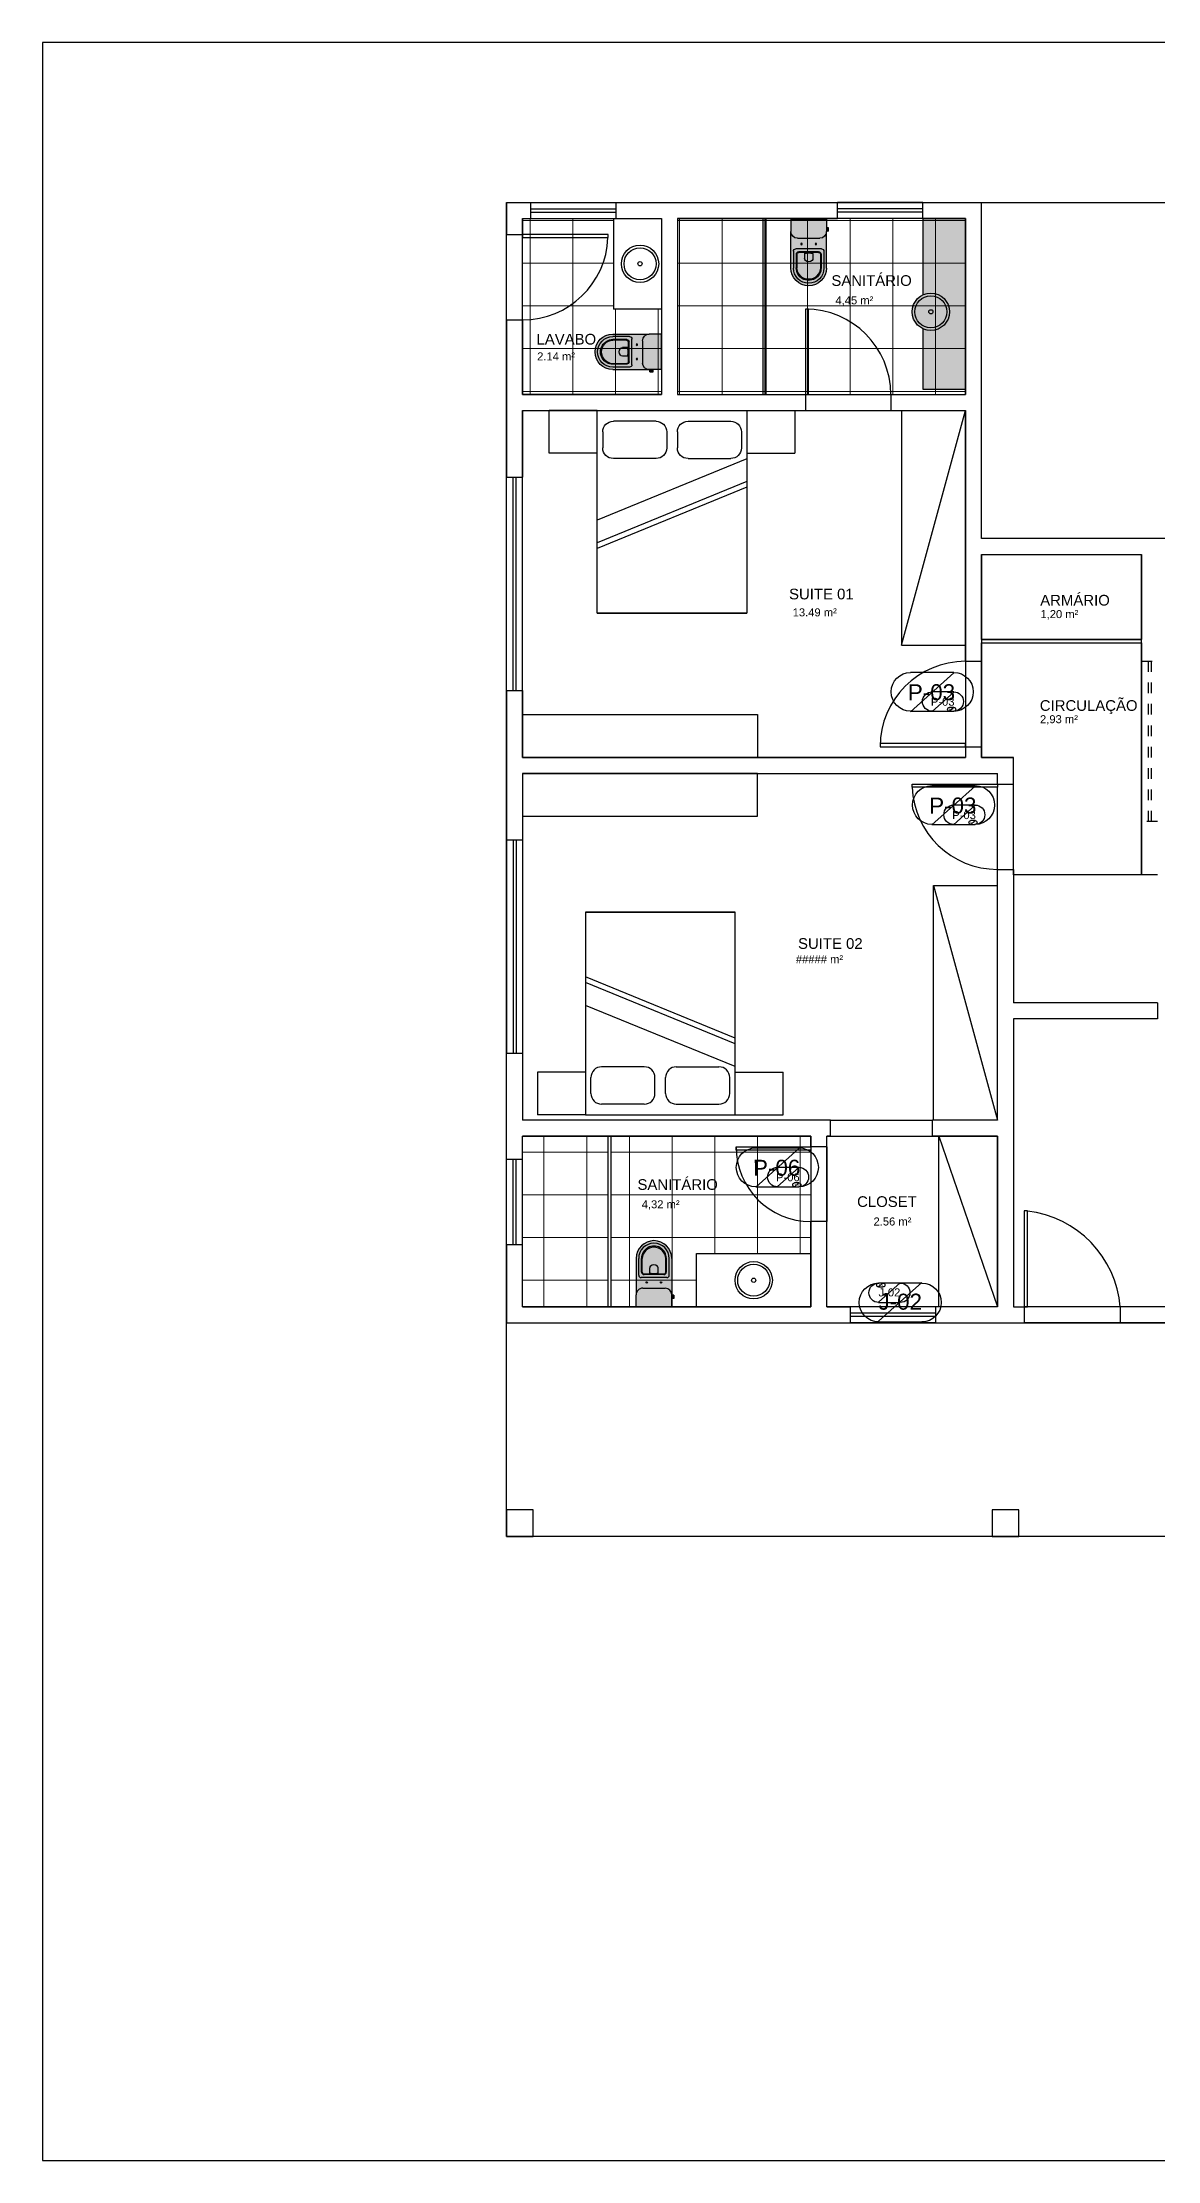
# Model space of a CAD drawing. Header units: metres. Extents: x 0 to 20, y 0 to 19.8.
# Drawn here: x 0 to 10.45, y 0 to 19.85 of the extents above; entities that cross this region are included whole.
import ezdxf
from ezdxf.enums import TextEntityAlignment as Align

# ---------------------------------------------------------------- set-up
doc = ezdxf.new("R2010")
doc.units = ezdxf.units.M
doc.header["$LTSCALE"] = 0.00025
doc.linetypes.add('DASHDOT2', pattern=[12.7, 6.35, -3.175, 0, -3.175])
doc.layers.add('ARQ_0', color=30, linetype='Continuous', true_color=0xff7400, plot=False)
doc.layers.add('ARQ_0_AREAS', color=194, linetype='Continuous', true_color=0x5a1694, plot=False)
for name, color, linetype in [('ARQ_ALV CT', 7, 'Continuous'), ('ARQ_ALV VS', 2, 'Continuous'), ('ARQ_ESQ CT', 3, 'Continuous'), ('ARQ_MOB 01', 110, 'Continuous'), ('ARQ_PISO 01', 1, 'Continuous'), ('ARQ_PROJ SUP', 51, 'DASHDOT2'), ('ARQ_SAN 01', 110, 'Continuous'), ('ARQ_SAN 02', 40, 'Continuous'), ('ARQ_TXT 01', 1, 'Continuous'), ('ARQ_TXT 02', 2, 'Continuous'), ('ARQ_TXT ESQ', 2, 'Continuous'), ('ARQ_TXT ESQ @ 0.05', 2, 'Continuous'), ('ARQ_TXT ESQ @ 10', 2, 'Continuous'), ('ARQ_TXT ESQ @ 100', 2, 'Continuous'), ('ARQ_TXT ESQ @ 50', 2, 'Continuous'), ('ARQ_VISTA 02', 2, 'Continuous'), ('LOUÇA', 2, 'Continuous')]:
    doc.layers.add(name, color=color, linetype=linetype)
doc.layers.add('ARQ_CINZA 03', color=99, linetype='Continuous', lineweight=9)
doc.layers.add('ARQ_COTA_AZUL', color=5, linetype='Continuous', lineweight=20, true_color=0x0000ff)
doc.styles.add('Arial', font='arial.ttf')
doc.styles.add('IBTH ANNOT .15', font='arial.ttf', dxfattribs={"height": 0.0015})
doc.styles.add('IBTH ANNOT .2', font='arial.ttf', dxfattribs={"height": 0.002})

# ---------------------------------------------------------------- blocks, each defined once
blk = doc.blocks.new('VASO_BELL')
at = {"true_color": 0xffffff}
h = blk.add_hatch(color=7, dxfattribs=at)
h.dxf.hatch_style = 1
edge = h.paths.add_edge_path()
edge.add_line((0, 0), (0.37, 0))
edge.add_line((0.37, 0), (0.37, -0.126))
edge.add_line((0.37, -0.126), (0.37, -0.505))
edge.add_arc((0.185, -0.505), 0.185, -180, 0, ccw=False)
edge.add_line((0, -0.505), (0, -0.126))
edge.add_line((0, -0.126), (0, 0))
h = blk.add_hatch(color=7, dxfattribs=at)
h.dxf.hatch_style = 1
h.paths.add_polyline_path([(-0.007, -0.086), (-0.022, -0.086), (-0.022, -0.121), (-0.007, -0.121)])
h = blk.add_hatch(color=7, dxfattribs=at)
h.dxf.hatch_style = 1
h.paths.add_polyline_path([(0, -0.089), (-0.007, -0.089), (-0.007, -0.117), (0, -0.117)])
at = {"layer": 'ARQ_SAN 01'}
for p, q in [((0.056, -0.361), (0.056, -0.505)), ((0.062, -0.361), (0.062, -0.505)), ((0.082, -0.336), (0.288, -0.336)), ((0.082, -0.342), (0.288, -0.342)), ((0.141, -0.353), (0.141, -0.406)), ((0.229, -0.353), (0.229, -0.406)), ((0.308, -0.361), (0.308, -0.505)), ((0.314, -0.361), (0.314, -0.505))]:
    blk.add_line(p, q, dxfattribs=at)
for centre in [(0.11, -0.255), (0.26, -0.255)]:
    blk.add_circle(centre, 0.0075, dxfattribs=at)
for centre, radius, start, end in [((0.082, -0.361), 0.025, 90, 180), ((0.082, -0.361), 0.019, 90, 180), ((0.191, -0.592), 0.244, 91.4264, 101.8331), ((0.168, -0.406), 0.027, 180, 229.1678), ((0.185, -0.386), 0.053, 229.1678, 310.8322), ((0.179, -0.592), 0.244, 78.1669, 88.5736), ((0.202, -0.406), 0.027, 310.8322, 0), ((0.288, -0.361), 0.025, 0, 90), ((0.288, -0.361), 0.019, 0, 90), ((0.185, -0.505), 0.129, 179.7773, 0.2227), ((0.185, -0.499), 0.123, 182.6006, 357.3994)]:
    blk.add_arc(centre, radius, start, end, dxfattribs=at)
at = {"layer": 'ARQ_SAN 02'}
for p, q in [((0, 0), (0, -0.126)), ((0, 0), (0.37, 0)), ((0.37, 0), (0.37, -0.126)), ((-0.022, -0.086), (-0.007, -0.086)), ((-0.022, -0.121), (-0.022, -0.086)), ((-0.022, -0.121), (-0.007, -0.121)), ((-0.007, -0.121), (-0.007, -0.086)), ((0, -0.089), (-0.007, -0.089)), ((0, -0.117), (-0.007, -0.117)), ((0, -0.505), (0, -0.126)), ((0.301, -0.195), (0.069, -0.195)), ((0.37, -0.505), (0.37, -0.126)), ((0.026, -0.331), (0.026, -0.505)), ((0.051, -0.306), (0.319, -0.306)), ((0.344, -0.331), (0.344, -0.505))]:
    blk.add_line(p, q, dxfattribs=at)
for centre, radius, start, end in [((0.069, -0.126), 0.069, 180, 270), ((0.301, -0.126), 0.069, 270, 0), ((0.051, -0.331), 0.025, 90, 180), ((0.319, -0.331), 0.025, 0, 90), ((0.185, -0.505), 0.185, 180, 0), ((0.185, -0.505), 0.159, 180, 0)]:
    blk.add_arc(centre, radius, start, end, dxfattribs=at)
blk = doc.blocks.new('PIA SANIT')
at = {"true_color": 0xffffff}
h = blk.add_hatch(color=7, dxfattribs=at)
h.dxf.hatch_style = 1
edge = h.paths.add_edge_path()
edge.add_line((1.6, 0), (0, 0))
edge.add_line((0, 0), (0, -0.4))
edge.add_line((0, -0.4), (0.717, -0.4))
edge.add_arc((0.875, -0.325), 0.175, 205.3769, 334.6231)
edge.add_line((1.033, -0.4), (1.6, -0.4))
edge.add_line((1.6, -0.4), (1.6, 0))
at = {"layer": 'ARQ_SAN 02'}
for p, q in [((1.6, -0.4), (1.6, 0)), ((0, -0.4), (0.717, -0.4)), ((1.033, -0.4), (1.6, -0.4))]:
    blk.add_line(p, q, dxfattribs=at)
for radius in [0.175, 0.15, 0.02]:
    blk.add_circle((0.875, -0.325), radius, dxfattribs=at)
blk = doc.blocks.new('*U12')
at = {"ltscale": 2}
for p, q in [((0, 0.00363), (0.00405, 0.00363)), ((0.00405, 0), (0, 0))]:
    blk.add_line(p, q, dxfattribs=at)
for centre, start, end in [((0, 0.00182), 90, 270), ((0.00405, 0.00182), 270, 90)]:
    blk.add_arc(centre, 0.00182, start, end, dxfattribs=at)
at = {"layer": 'ARQ_0'}
blk.add_line((0, 0.00359), (0.00405, -0.00004), dxfattribs=at)
at = {"ltscale": 2, "style": 'Arial'}
blk.add_attdef('COD_ESQ', text='', height=0.0015, rotation=359.8585, dxfattribs=at).set_placement((0.00203, 0.00178), align=Align.MIDDLE_CENTER)
blk = doc.blocks.new('*U73')
at = {"layer": 'ARQ_TXT ESQ @ 0.05', "ltscale": 2}
ref = blk.add_blockref('*U12', (8.54, 13.582), dxfattribs=dict(at, xscale=-0.05, yscale=0.05, zscale=0.05))
ref.add_attrib('COD_ESQ', 'P-03', dxfattribs={"layer": '0', "ltscale": 2, "height": 0.000075, "rotation": 0.1415, "style": 'Arial'}).set_placement((8.54, 13.582), align=Align.MIDDLE_CENTER)
at = {"layer": 'ARQ_TXT ESQ @ 10', "ltscale": 2}
ref = blk.add_blockref('*U12', (8.54, 13.582), dxfattribs=dict(at, xscale=-10, yscale=10, zscale=10))
ref.add_attrib('COD_ESQ', 'P-03', dxfattribs={"layer": '0', "ltscale": 2, "height": 0.015, "rotation": 0.1415, "style": 'Arial'}).set_placement((8.519, 13.6), align=Align.MIDDLE_CENTER)
at = {"layer": 'ARQ_TXT ESQ @ 100', "ltscale": 2}
ref = blk.add_blockref('*U12', (8.54, 13.582), dxfattribs=dict(at, xscale=-100, yscale=100, zscale=100))
ref.add_attrib('COD_ESQ', 'P-03', dxfattribs={"layer": '0', "ltscale": 2, "height": 0.15, "rotation": 0.1415, "style": 'Arial'}).set_placement((8.331, 13.76), align=Align.MIDDLE_CENTER)
at = {"layer": 'ARQ_TXT ESQ @ 50', "ltscale": 2}
ref = blk.add_blockref('*U12', (8.54, 13.582), dxfattribs=dict(at, xscale=-50, yscale=50, zscale=50))
ref.add_attrib('COD_ESQ', 'P-03', dxfattribs={"layer": '0', "ltscale": 2, "height": 0.075, "rotation": 0.1415, "style": 'Arial'}).set_placement((8.436, 13.671), align=Align.MIDDLE_CENTER)
blk = doc.blocks.new('*U74')
at = {"layer": 'ARQ_TXT ESQ @ 0.05', "ltscale": 2}
ref = blk.add_blockref('*U12', (8.74, 12.521), dxfattribs=dict(at, xscale=-0.05, yscale=0.05, zscale=0.05))
ref.add_attrib('COD_ESQ', 'P-03', dxfattribs={"layer": '0', "ltscale": 2, "height": 0.000075, "rotation": 0.1415, "style": 'Arial'}).set_placement((8.74, 12.521), align=Align.MIDDLE_CENTER)
at = {"layer": 'ARQ_TXT ESQ @ 10', "ltscale": 2}
ref = blk.add_blockref('*U12', (8.74, 12.521), dxfattribs=dict(at, xscale=-10, yscale=10, zscale=10))
ref.add_attrib('COD_ESQ', 'P-03', dxfattribs={"layer": '0', "ltscale": 2, "height": 0.015, "rotation": 0.1415, "style": 'Arial'}).set_placement((8.719, 12.538), align=Align.MIDDLE_CENTER)
at = {"layer": 'ARQ_TXT ESQ @ 100', "ltscale": 2}
ref = blk.add_blockref('*U12', (8.74, 12.521), dxfattribs=dict(at, xscale=-100, yscale=100, zscale=100))
ref.add_attrib('COD_ESQ', 'P-03', dxfattribs={"layer": '0', "ltscale": 2, "height": 0.15, "rotation": 0.1415, "style": 'Arial'}).set_placement((8.531, 12.698), align=Align.MIDDLE_CENTER)
at = {"layer": 'ARQ_TXT ESQ @ 50', "ltscale": 2}
ref = blk.add_blockref('*U12', (8.74, 12.521), dxfattribs=dict(at, xscale=-50, yscale=50, zscale=50))
ref.add_attrib('COD_ESQ', 'P-03', dxfattribs={"layer": '0', "ltscale": 2, "height": 0.075, "rotation": 0.1415, "style": 'Arial'}).set_placement((8.636, 12.609), align=Align.MIDDLE_CENTER)
blk = doc.blocks.new('CAMA 180')
at = {"layer": 'ARQ_MOB 01'}
for p, q in [((0.4, 1.15), (0, 1.15)), ((0, 0.7), (0, 1.15)), ((0.4, 0.7), (0.4, 1.15)), ((1.9, 0.7), (0, 0.7)), ((0, 0.7), (0, -0.7)), ((0.2, 0.65), (0.35, 0.65)), ((0.452, -0.7), (1.026, 0.7)), ((0.665, -0.7), (1.239, 0.7)), ((0.718, -0.7), (1.292, 0.7)), ((1.9, -0.7), (1.9, 0.7)), ((1.9, 0.7), (1.9, -0.7)), ((0.1, 0.15), (0.1, 0.55)), ((0.45, 0.15), (0.45, 0.55)), ((0.2, 0.05), (0.35, 0.05)), ((0.1, -0.15), (0.1, -0.55)), ((0.2, -0.05), (0.35, -0.05)), ((0.45, -0.15), (0.45, -0.55)), ((0, -0.7), (1.9, -0.7)), ((0, -0.7), (0, -1.15)), ((0.2, -0.65), (0.35, -0.65)), ((0.4, -0.7), (0.4, -1.15)), ((0, -1.15), (0.4, -1.15))]:
    blk.add_line(p, q, dxfattribs=at)
for centre, start, end in [((0.2, 0.55), 90, 180), ((0.35, 0.55), 0, 90), ((0.2, 0.15), 180, 270), ((0.35, 0.15), 270, 0), ((0.2, -0.15), 90, 180), ((0.35, -0.15), 0, 90), ((0.2, -0.55), 180, 270), ((0.35, -0.55), 270, 0)]:
    blk.add_arc(centre, 0.1, start, end, dxfattribs=at)
blk = doc.blocks.new('*U76')
at = {"layer": 'ARQ_TXT ESQ @ 0.05', "ltscale": 2}
ref = blk.add_blockref('*U12', (7.836, 8.224), dxfattribs=dict(at, xscale=-0.05, yscale=0.05, zscale=0.05, rotation=180))
ref.add_attrib('COD_ESQ', 'J-02', dxfattribs={"layer": '0', "ltscale": 2, "height": 0.000075, "rotation": 0.1415, "style": 'Arial'}).set_placement((7.836, 8.224), align=Align.MIDDLE_CENTER)
at = {"layer": 'ARQ_TXT ESQ @ 10', "ltscale": 2}
ref = blk.add_blockref('*U12', (7.836, 8.224), dxfattribs=dict(at, xscale=-10, yscale=10, zscale=10, rotation=180))
ref.add_attrib('COD_ESQ', 'J-02', dxfattribs={"layer": '0', "ltscale": 2, "height": 0.015, "rotation": 0.1415, "style": 'Arial'}).set_placement((7.856, 8.207), align=Align.MIDDLE_CENTER)
at = {"layer": 'ARQ_TXT ESQ @ 100', "ltscale": 2}
ref = blk.add_blockref('*U12', (7.836, 8.224), dxfattribs=dict(at, xscale=-100, yscale=100, zscale=100, rotation=180))
ref.add_attrib('COD_ESQ', 'J-02', dxfattribs={"layer": '0', "ltscale": 2, "height": 0.15, "rotation": 0.1415, "style": 'Arial'}).set_placement((8.038, 8.049), align=Align.MIDDLE_CENTER)
at = {"layer": 'ARQ_TXT ESQ @ 50', "ltscale": 2}
ref = blk.add_blockref('*U12', (7.836, 8.224), dxfattribs=dict(at, xscale=-50, yscale=50, zscale=50, rotation=180))
ref.add_attrib('COD_ESQ', 'J-02', dxfattribs={"layer": '0', "ltscale": 2, "height": 0.075, "rotation": 0.1415, "style": 'Arial'}).set_placement((7.937, 8.136), align=Align.MIDDLE_CENTER)
blk = doc.blocks.new('*U77')
at = {"layer": 'ARQ_TXT ESQ @ 0.05', "ltscale": 2}
ref = blk.add_blockref('*U12', (7.089, 9.126), dxfattribs=dict(at, xscale=-0.05, yscale=0.05, zscale=0.05))
ref.add_attrib('COD_ESQ', 'P-06', dxfattribs={"layer": '0', "ltscale": 2, "height": 0.000075, "rotation": 0.1415, "style": 'Arial'}).set_placement((7.089, 9.126), align=Align.MIDDLE_CENTER)
at = {"layer": 'ARQ_TXT ESQ @ 10', "ltscale": 2}
ref = blk.add_blockref('*U12', (7.089, 9.126), dxfattribs=dict(at, xscale=-10, yscale=10, zscale=10))
ref.add_attrib('COD_ESQ', 'P-06', dxfattribs={"layer": '0', "ltscale": 2, "height": 0.015, "rotation": 0.1415, "style": 'Arial'}).set_placement((7.068, 9.144), align=Align.MIDDLE_CENTER)
at = {"layer": 'ARQ_TXT ESQ @ 100', "ltscale": 2}
ref = blk.add_blockref('*U12', (7.089, 9.126), dxfattribs=dict(at, xscale=-100, yscale=100, zscale=100))
ref.add_attrib('COD_ESQ', 'P-06', dxfattribs={"layer": '0', "ltscale": 2, "height": 0.15, "rotation": 0.1415, "style": 'Arial'}).set_placement((6.88, 9.304), align=Align.MIDDLE_CENTER)
at = {"layer": 'ARQ_TXT ESQ @ 50', "ltscale": 2}
ref = blk.add_blockref('*U12', (7.089, 9.126), dxfattribs=dict(at, xscale=-50, yscale=50, zscale=50))
ref.add_attrib('COD_ESQ', 'P-06', dxfattribs={"layer": '0', "ltscale": 2, "height": 0.075, "rotation": 0.1415, "style": 'Arial'}).set_placement((6.985, 9.215), align=Align.MIDDLE_CENTER)

msp = doc.modelspace()

# ---------------------------------------------------------------- hatches: boundary and pattern name
at = {"layer": 'ARQ_CINZA 03'}
h = msp.add_hatch(dxfattribs=at)
h.set_pattern_fill('_USER', color=256, scale=0.4, angle=-180, double=1, pattern_type=0)
h.set_pattern_definition([(180, (140.56977, 435.7796), (-2e-16, -0.4), []), (270, (140.56977, 435.7796), (0.4, -3e-16), [])])
h.paths.add_polyline_path([(5.8, 16.55), (5.8, 17.35), (5.35, 17.35), (5.35, 18.2), (4.5, 18.2), (4.5, 16.55)])
h = msp.add_hatch(dxfattribs=at)
h.set_pattern_fill('_USER', color=256, scale=0.4, angle=-180, double=1, pattern_type=0)
h.set_pattern_definition([(180, (143.16977, 435.7796), (-2e-16, -0.4), []), (270, (143.16977, 435.7796), (0.4, -3e-16), [])])
h.paths.add_polyline_path([(5.95, 16.55), (8.65, 16.55), (8.65, 18.2), (5.95, 18.2)])
h = msp.add_hatch(dxfattribs=at)
h.set_pattern_fill('_USER', color=256, scale=0.4, double=1, pattern_type=0)
h.set_pattern_definition([(0, (4.7, 9.85), (0, 0.4), []), (90, (4.7, 9.85), (-0.4, 0), [])])
h.paths.add_polyline_path([(5.33, 9.6), (5.33, 8), (6.13, 8), (6.13, 8.5), (7.2, 8.5), (7.2, 9.6)])
h.paths.add_polyline_path([(5.3, 8), (5.3, 9.6), (4.5, 9.6), (4.5, 8)])

# ---------------------------------------------------------------- linework, layer by layer
for p, q in [((10.45, 10.85), (9.1, 10.85)), ((10.45, 10.85), (10.45, 10.7)), ((10.45, 10.7), (9.1, 10.7))]:
    msp.add_line(p, q)
at = {"layer": 'ARQ_0_AREAS'}
for points in [[(4.35, 18.35), (17.8, 18.35), (17.8, 5.85), (4.35, 5.85)], [(4.5, 18.2), (5.8, 18.2), (5.8, 16.55), (4.5, 16.55)], [(5.95, 18.2), (5.95, 16.55), (8.65, 16.55), (8.65, 18.2)], [(4.5, 13.15), (4.5, 16.4), (8.65, 16.4), (8.65, 13.15)], [(8.8, 15.05), (10.3, 15.05), (10.299, 14.253), (8.8, 14.253)], [(8.8, 14.223), (10.299, 14.223), (10.3, 12.05), (9.1, 12.05), (9.1, 13.15), (8.8, 13.15)], [(4.5, 9.6), (7.2, 9.6), (7.2, 8), (4.5, 8)], [(7.35, 9.6), (8.95, 9.6), (8.95, 8), (7.35, 8)]]:
    msp.add_lwpolyline(points, close=True, dxfattribs=at)
msp.add_lwpolyline([(17.8, 7.85), (17.8, 5.85), (4.35, 5.85), (4.35, 7.85), (17.8, 7.85)], dxfattribs=at)
at = {"layer": 'ARQ_ALV CT'}
for p, q in [((20, 19.85), (0, 19.85)), ((4.35, 18.35), (4.35, 18.05)), ((4.35, 18.35), (4.575, 18.35)), ((4.575, 18.35), (4.575, 18.2)), ((5.375, 18.35), (7.45, 18.35)), ((5.375, 18.2), (5.375, 18.35)), ((7.45, 18.2), (7.45, 18.35)), ((8.25, 18.2), (8.25, 18.35)), ((8.25, 18.35), (8.8, 18.35)), ((8.8, 15.2), (8.8, 18.35)), ((4.5, 18.2), (4.5, 18.05)), ((4.5, 18.2), (4.575, 18.2)), ((5.375, 18.2), (5.8, 18.2)), ((5.8, 18.2), (5.8, 16.55)), ((5.95, 18.2), (5.95, 16.55)), ((5.95, 18.2), (7.45, 18.2)), ((8.25, 18.2), (8.65, 18.2)), ((8.65, 18.2), (8.65, 16.55)), ((4.35, 18.05), (4.5, 18.05)), ((4.35, 17.25), (4.35, 15.775)), ((4.35, 17.25), (4.5, 17.25)), ((4.5, 17.25), (4.5, 16.55)), ((4.5, 16.55), (5.8, 16.55)), ((5.95, 16.55), (7.15, 16.55)), ((7.15, 16.55), (7.15, 16.4)), ((7.95, 16.55), (7.95, 16.4)), ((7.95, 16.55), (8.65, 16.55)), ((4.5, 16.4), (4.5, 15.775)), ((4.5, 16.4), (7.15, 16.4)), ((7.95, 16.4), (8.65, 16.4)), ((8.65, 14.05), (8.65, 16.4)), ((4.35, 15.775), (4.5, 15.775)), ((13.05, 15.2), (8.8, 15.2)), ((8.8, 15.05), (8.8, 14.05)), ((8.8, 15.05), (10.3, 15.05)), ((10.3, 12.05), (10.3, 15.05)), ((8.65, 14.05), (8.8, 14.05)), ((4.35, 13.775), (4.35, 12.375)), ((4.35, 13.775), (4.5, 13.775)), ((4.5, 13.775), (4.5, 13.15)), ((4.35, 12.375), (4.35, 13.15)), ((4.5, 13.15), (8.65, 13.15)), ((8.65, 13.25), (8.8, 13.25)), ((8.65, 13.25), (8.65, 13.15)), ((8.8, 13.25), (8.8, 13.15)), ((8.8, 13.15), (9.1, 13.15)), ((9.1, 12.9), (9.1, 13.15)), ((4.5, 13), (4.5, 12.375)), ((4.5, 13), (8.95, 13)), ((8.95, 12.9), (8.95, 13)), ((8.95, 12.9), (9.1, 12.9)), ((4.5, 12.375), (4.35, 12.375)), ((8.95, 12.1), (9.1, 12.1)), ((8.95, 9.75), (8.95, 12.1)), ((9.1, 12.1), (9.1, 10.85)), ((10.45, 12.05), (10.3, 12.05)), ((9.1, 10.7), (9.1, 8)), ((4.5, 10.375), (4.35, 10.375)), ((4.35, 9.381), (4.35, 10.375)), ((4.5, 10.375), (4.5, 9.75)), ((7.385, 9.75), (4.5, 9.75)), ((7.385, 9.6), (7.385, 9.75)), ((8.34, 9.6), (8.34, 9.75)), ((8.95, 9.75), (8.34, 9.75)), ((7.2, 9.6), (4.5, 9.6)), ((4.5, 9.381), (4.5, 9.6)), ((7.2, 9.5), (7.2, 9.6)), ((7.35, 9.5), (7.35, 9.6)), ((7.385, 9.6), (7.35, 9.6)), ((8.95, 9.6), (8.34, 9.6)), ((8.95, 8), (8.95, 9.6)), ((4.5, 9.381), (4.35, 9.381)), ((4.5, 9.381), (4.35, 9.381)), ((7.35, 9.5), (7.2, 9.5)), ((7.2, 8), (7.2, 8.8)), ((7.35, 8.8), (7.2, 8.8)), ((7.35, 8), (7.35, 8.8)), ((4.5, 8.581), (4.35, 8.581)), ((4.35, 8.581), (4.35, 7.85)), ((4.5, 8.581), (4.35, 8.581)), ((4.5, 8), (4.5, 8.581)), ((4.5, 8), (7.2, 8)), ((7.35, 8), (7.569, 8)), ((7.569, 8), (7.569, 7.85)), ((7.569, 8), (7.569, 7.85)), ((8.95, 8), (8.369, 8)), ((8.369, 8), (8.369, 7.85)), ((8.369, 8), (8.369, 7.85)), ((9.1, 8), (9.2, 8)), ((9.2, 8), (9.2, 7.85)), ((10.6, 8), (10.1, 8)), ((10.1, 8), (10.1, 7.85)), ((4.35, 7.85), (7.569, 7.85)), ((8.369, 7.85), (9.2, 7.85)), ((10.6, 7.85), (10.1, 7.85))]:
    msp.add_line(p, q, dxfattribs=at)
for points in [[(4.6, 5.85), (4.6, 6.1), (4.35, 6.1), (4.35, 5.85)], [(9.15, 5.85), (9.15, 6.1), (8.9, 6.1), (8.9, 5.85)]]:
    msp.add_lwpolyline(points, close=True, dxfattribs=at)
at = {"layer": 'ARQ_ALV VS'}
for p, q in [((0, 19.85), (0, 0)), ((4.575, 18.35), (5.375, 18.35)), ((4.575, 18.2), (5.375, 18.2)), ((4.35, 13.775), (4.35, 15.775)), ((4.5, 13.775), (4.5, 15.775)), ((4.35, 8.581), (4.35, 9.381)), ((4.35, 8.581), (4.35, 9.381)), ((4.5, 8.581), (4.5, 9.381)), ((4.5, 8.581), (4.5, 9.381)), ((8.369, 8), (7.569, 8)), ((8.369, 8), (7.569, 8)), ((8.369, 7.85), (7.569, 7.85)), ((8.369, 7.85), (7.569, 7.85)), ((0, 0), (20, 0))]:
    msp.add_line(p, q, dxfattribs=at)
at = {"layer": 'ARQ_ESQ CT'}
for p, q in [((4.575, 18.29), (5.375, 18.29)), ((8.25, 18.29), (7.45, 18.29)), ((4.575, 18.26), (5.375, 18.26)), ((6.75, 18.2), (6.75, 16.55)), ((6.78, 18.2), (6.78, 16.55)), ((8.25, 18.26), (7.45, 18.26)), ((4.41, 13.775), (4.41, 15.775)), ((4.44, 13.775), (4.44, 15.775)), ((8.8, 14.253), (10.299, 14.253)), ((8.8, 14.223), (10.299, 14.223)), ((4.41, 12.375), (4.41, 10.375)), ((4.44, 12.375), (4.44, 10.375)), ((5.3, 8), (5.3, 9.6)), ((5.33, 8), (5.33, 9.6)), ((4.41, 8.581), (4.41, 9.381)), ((4.41, 8.581), (4.41, 9.381)), ((4.44, 8.581), (4.44, 9.381)), ((4.44, 8.581), (4.44, 9.381)), ((8.369, 7.94), (7.569, 7.94)), ((8.369, 7.94), (7.569, 7.94)), ((8.369, 7.91), (7.569, 7.91)), ((8.369, 7.91), (7.569, 7.91))]:
    msp.add_line(p, q, dxfattribs=at)
for points in [[(4.5, 18.05), (4.5, 18.02), (5.3, 18.02), (5.3, 18.05)], [(7.15, 16.55), (7.18, 16.55), (7.18, 17.35), (7.15, 17.35)], [(8.65, 13.25), (8.65, 13.28), (7.85, 13.28), (7.85, 13.25)], [(8.95, 12.9), (8.95, 12.87), (8.15, 12.87), (8.15, 12.9)], [(7.2, 9.47), (6.5, 9.47), (6.5, 9.5), (7.2, 9.5)], [(9.2, 8), (9.23, 8), (9.23, 8.9), (9.2, 8.9)]]:
    msp.add_lwpolyline(points, close=True, dxfattribs=at)
at = {"layer": 'ARQ_MOB 01', "linetype": 'Continuous'}
for p, q in [((8.05, 16.4), (8.05, 14.2)), ((8.05, 14.2), (8.65, 16.4)), ((8.05, 14.2), (8.65, 14.2)), ((8.35, 11.95), (8.95, 11.95)), ((8.35, 9.75), (8.35, 11.95)), ((8.35, 11.95), (8.95, 9.75)), ((8.4, 8), (8.4, 9.6)), ((8.4, 9.6), (8.95, 8))]:
    msp.add_line(p, q, dxfattribs=at)
at = {"layer": 'ARQ_MOB 01'}
for points in [[(6.7, 13.55), (6.7, 13.15), (4.5, 13.15), (4.5, 13.55)], [(6.7, 12.6), (6.7, 13), (4.5, 13), (4.5, 12.6)]]:
    msp.add_lwpolyline(points, close=True, dxfattribs=at)
at = {"layer": 'ARQ_PISO 01'}
for p, q in [((4.35, 17.25), (4.35, 18.05)), ((4.5, 17.25), (4.5, 18.05)), ((7.15, 16.55), (7.95, 16.55)), ((7.15, 16.4), (7.95, 16.4)), ((8.65, 14.05), (8.65, 13.28)), ((8.8, 14.05), (8.8, 13.25)), ((8.95, 12.1), (8.95, 12.87)), ((9.1, 12.1), (9.1, 12.9)), ((9.1, 12.1), (9.1, 12.9)), ((7.385, 9.75), (8.34, 9.75)), ((7.385, 9.6), (8.34, 9.6)), ((7.2, 9.5), (7.2, 8.8)), ((7.35, 9.5), (7.35, 8.8)), ((10.1, 8), (9.2, 8)), ((4.35, 6), (4.35, 7.85)), ((10.1, 7.85), (9.2, 7.85)), ((17.725, 5.85), (4.425, 5.85))]:
    msp.add_line(p, q, dxfattribs=at)
for centre, radius, start, end in [((4.5, 18.05), 0.8, 270, 357.8524), ((7.15, 16.55), 0.8, 360, 90), ((8.65, 13.25), 0.8, 90, 180), ((8.95, 12.9), 0.8, 182.1476, 270), ((7.2, 9.5), 0.7, 180, 270), ((9.117, 7.919), 0.986, 4.6824, 83.4127)]:
    msp.add_arc(centre, radius, start, end, dxfattribs=at)
at = {"layer": 'ARQ_PROJ SUP'}
for p, q in [((10.3, 14.05), (10.45, 14.05)), ((10.36, 14.05), (10.36, 12.55)), ((10.39, 14.05), (10.39, 12.55)), ((10.45, 12.55), (10.3, 12.55))]:
    msp.add_line(p, q, dxfattribs=at)
at = {"layer": 'ARQ_SAN 02'}
for p, q in [((5.35, 18.2), (5.35, 17.35)), ((5.8, 17.35), (5.35, 17.35)), ((6.13, 8), (6.13, 8.5)), ((6.13, 8.5), (7.2, 8.5))]:
    msp.add_line(p, q, dxfattribs=at)
for centre, radius in [((5.6, 17.775), 0.175), ((5.6, 17.775), 0.15), ((5.6, 17.775), 0.02), ((6.665, 8.25), 0.175), ((6.665, 8.25), 0.15), ((6.665, 8.25), 0.02)]:
    msp.add_circle(centre, radius, dxfattribs=at)
at = {"layer": 'ARQ_VISTA 02'}
for p, q in [((8.25, 18.35), (7.45, 18.35)), ((8.25, 18.2), (7.45, 18.2)), ((4.35, 12.375), (4.35, 10.375)), ((4.5, 12.375), (4.5, 10.375))]:
    msp.add_line(p, q, dxfattribs=at)

# ---------------------------------------------------------------- block references
at = {"layer": 'ARQ_COTA_AZUL', "rotation": 270}
msp.add_blockref('PIA SANIT', (8.65, 18.2), dxfattribs=at)
at = {"layer": 'ARQ_MOB 01', "linetype": 'Continuous', "xscale": -1, "rotation": 90}
msp.add_blockref('CAMA 180', (5.9, 16.4), dxfattribs=at)
at = {"layer": 'ARQ_MOB 01', "linetype": 'Continuous', "rotation": 90}
msp.add_blockref('CAMA 180', (5.79, 9.8), dxfattribs=at)
at = {"layer": 'ARQ_TXT ESQ'}
for name in ['*U73', '*U74', '*U77', '*U76']:
    msp.add_blockref(name, (0, 0), dxfattribs=at)
at = {"layer": 'LOUÇA', "xscale": -0.9000000000000911, "yscale": 0.9000000000000911, "zscale": 0.9000000000000911}
msp.add_blockref('VASO_BELL', (7.347, 18.19), dxfattribs=at)
at = {"layer": 'LOUÇA'}
for p, xscale, yscale, zscale, rotation in [((5.8, 16.783), -0.900000000000091, 0.900000000000091, 0.900000000000091, 270), ((5.897, 8), 0.9000000000000911, 0.9000000000000911, 0.9000000000000911, 180)]:
    msp.add_blockref('VASO_BELL', p, dxfattribs=dict(at, xscale=xscale, yscale=yscale, zscale=zscale, rotation=rotation))

# ---------------------------------------------------------------- texts
at = {"layer": 'ARQ_TXT 01', "char_height": 0.075, "width": 0.43879, "style": 'IBTH ANNOT .15'}
for s, insert, attachment_point in [('4,45 m²', (7.786, 17.47), 3), ('2.14 m²', (4.636, 16.87), 7), ('13.49 m²', (7.444, 14.47), 9), ('1,20 m²', (9.352, 14.441), 7), ('2,93 m²', (9.348, 13.456), 7), ('##### m²', (7.503, 11.221), 9), ('4,32 m²', (5.971, 8.999), 3), ('2.56 m²', (8.143, 8.838), 3)]:
    msp.add_mtext(s, dxfattribs=dict(at, insert=insert, attachment_point=attachment_point))
at = {"layer": 'ARQ_TXT 02', "char_height": 0.1, "style": 'IBTH ANNOT .2'}
for s, insert, width, attachment_point in [('SANITÁRIO', (8.146, 17.668), 0.8019, 3), ('LAVABO', (4.63, 17.017), 0.42184, 7), ('SUITE 01', (7.602, 14.629), 0.8019, 9), ('ARMÁRIO', (9.35, 14.571), 0.8019, 7), ('CIRCULAÇÃO', (9.346, 13.555), 0.8019, 7), ('SUITE 02', (7.686, 11.354), 0.8019, 9), ('SANITÁRIO ', (6.329, 9.197), 1.34747, 3), ('CLOSET ', (8.193, 9.037), 1.34747, 3)]:
    msp.add_mtext(s, dxfattribs=dict(at, insert=insert, width=width, attachment_point=attachment_point))

doc.saveas('drawing.dxf')
